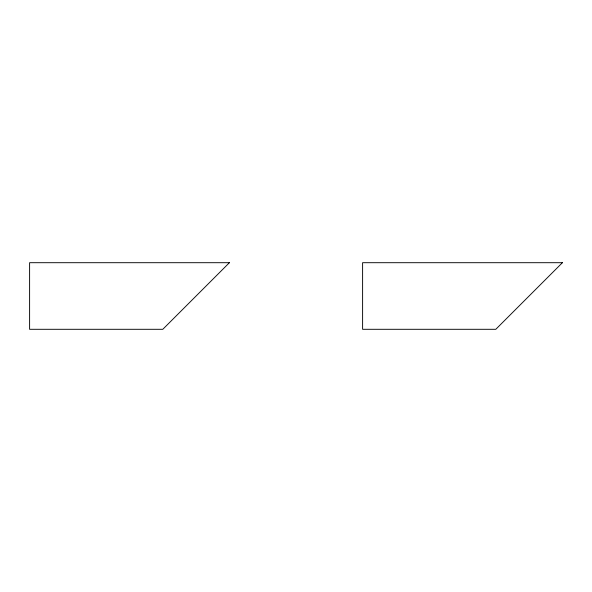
<?xml version="1.0" encoding="UTF-8"?>
<svg xmlns="http://www.w3.org/2000/svg" width="592" height="592" viewBox="0 0 592 592"><rect width="100%" height="100%" fill="white"/><g stroke="black" fill="none" stroke-linecap="round" stroke-linejoin="round"><path stroke-width="0.89" d="M229.4 262.7L162.8 329.3L29.6 329.3L29.6 262.7L229.4 262.7M562.4 262.7L495.8 329.3L362.6 329.3L362.6 262.7L562.4 262.7"/></g></svg>
